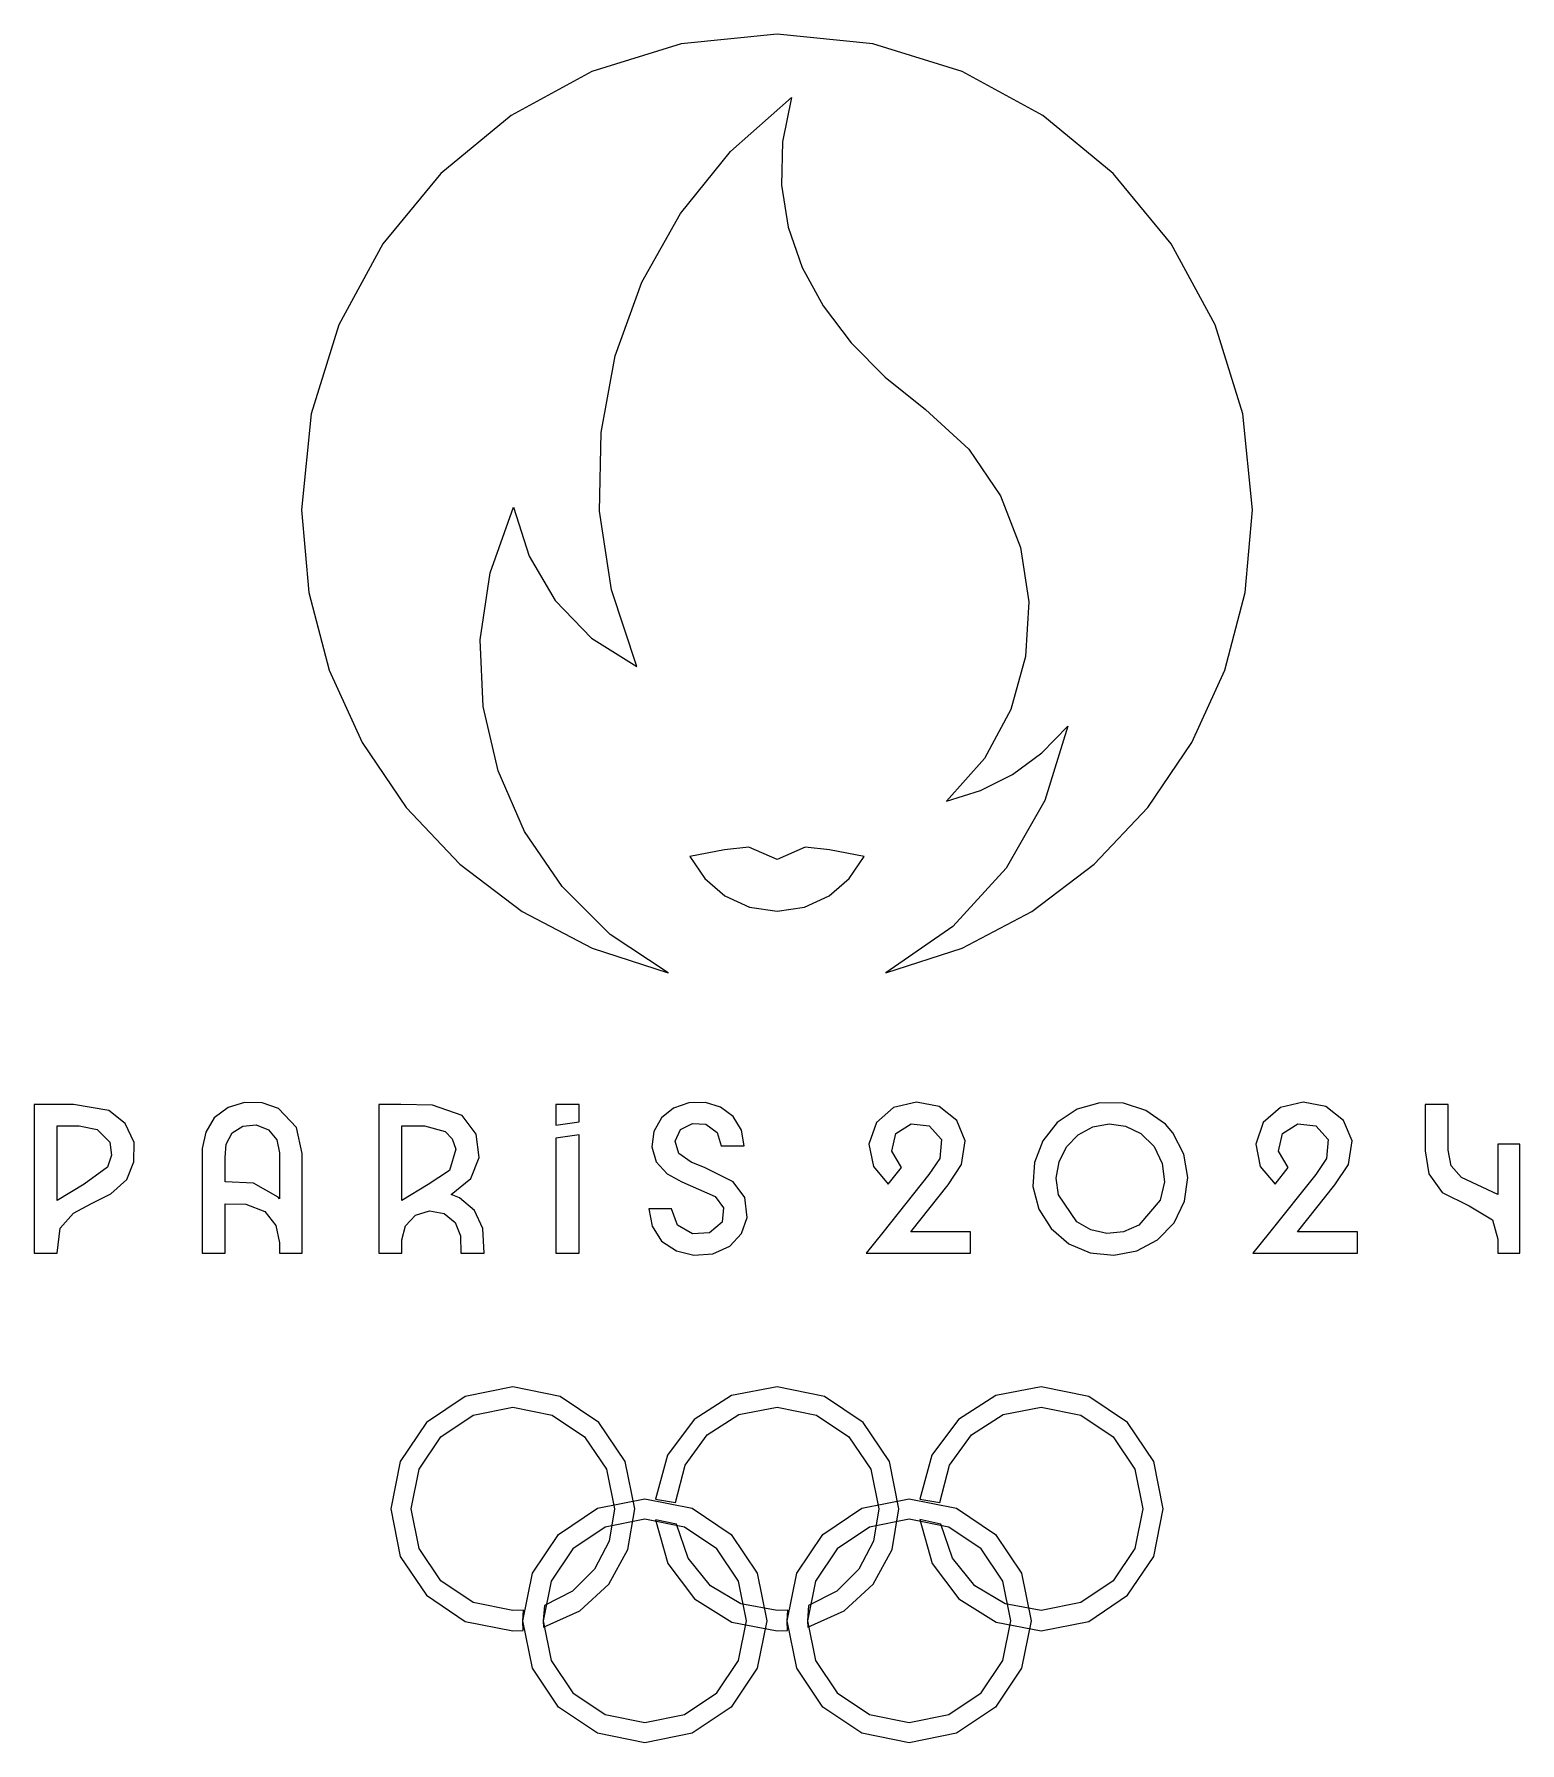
# Model space of a CAD drawing. Header units: millimetres. Extents: x 1.3 to 44.6, y 1.3 to 51.1.
import ezdxf

# ---------------------------------------------------------------- set-up
doc = ezdxf.new("R2010")
doc.units = ezdxf.units.MM
doc.layers.add('Paris2024_Nouvel_embleme_Dossier_de_presse', color=7, linetype='CONTINUOUS')

msp = doc.modelspace()

# ---------------------------------------------------------------- linework, layer by layer
at = {"layer": 'Paris2024_Nouvel_embleme_Dossier_de_presse', "color": 7}
for points in [[(22.976412, 51.102348), (20.18354, 50.820793), (17.582205, 50.013281), (15.228147, 48.73554), (13.177107, 47.043297), (11.484825, 44.992279), (10.20704, 42.638216), (9.399493, 40.036833), (9.117924, 37.24386), (9.325805, 34.83938), (9.926042, 32.569792), (10.883523, 30.470206), (12.163138, 28.575734), (13.729776, 26.921487), (15.548325, 25.542575), (17.583675, 24.474109), (19.800714, 23.751201), (18.113935, 24.876686), (16.714302, 26.26692), (15.618791, 27.871101), (14.844375, 29.638431), (14.40803, 31.518109), (14.32673, 33.459335), (14.61745, 35.411311), (15.297164, 37.323235), (15.7476, 35.892575), (16.513054, 34.601781), (17.568028, 33.510019), (18.887022, 32.676457), (18.14847, 34.91698), (17.806246, 37.205876), (17.848328, 39.494945), (18.262695, 41.735989), (19.037324, 43.880807), (20.160194, 45.8812), (21.619282, 47.688969), (23.402566, 49.255914), (23.140158, 47.963052), (23.110599, 46.703661), (23.304613, 45.483427), (23.712922, 44.308041), (24.326249, 43.18319), (25.135318, 42.114562), (26.130852, 41.107847), (27.303573, 40.168733), (28.570725, 39.011791), (29.49477, 37.649934), (30.077189, 36.147029), (30.319463, 34.566945), (30.223071, 32.973548), (29.789493, 31.430708), (29.020209, 30.002292), (27.9167, 28.752167), (28.90474, 29.06675), (29.836688, 29.538462), (30.691643, 30.164096), (31.448702, 30.940442), (30.779451, 28.778355), (29.655184, 26.804618), (28.103352, 25.101483), (26.151404, 23.751201), (28.368545, 24.474109), (30.403942, 25.542575), (32.222498, 26.921487), (33.789112, 28.575734), (35.068688, 30.470206), (36.026126, 32.569792), (36.626327, 34.83938), (36.834194, 37.24386), (36.552656, 40.036833), (35.745189, 42.638216), (34.467517, 44.992279), (32.775364, 47.043297), (30.724453, 48.73554), (28.370509, 50.013281), (25.769254, 50.820793)], [(24.502172, 27.33859), (23.797985, 27.412144), (22.976059, 27.05919), (22.154133, 27.412144), (21.449946, 27.33859), (20.437476, 27.149501), (20.868261, 26.500794), (21.457531, 25.995789), (22.171419, 25.668119), (22.976059, 25.551422), (23.780699, 25.668119), (24.494587, 25.995789), (25.083857, 26.500794), (25.514642, 27.149501)], [(3.49466, 19.748595), (2.473371, 19.921808), (1.322612, 19.921808), (1.322612, 15.591119), (1.995358, 15.591119), (2.084258, 16.319956), (2.473415, 16.751975), (2.994069, 17.032918), (3.553706, 17.320078), (4.019945, 17.73318), (4.232096, 18.251498), (4.233375, 18.814794), (3.978582, 19.370726)], [(8.44165, 19.801864), (7.96716, 19.969207), (7.457712, 19.978032), (6.973068, 19.829893), (6.572991, 19.526345), (6.323269, 19.111039), (6.223036, 18.635936), (6.219861, 15.591119), (6.885904, 15.591119), (6.885904, 17.025862), (7.489902, 17.020438), (8.04654, 16.798321), (8.369419, 16.397787), (8.471636, 15.890626), (8.471636, 15.591119), (9.138032, 15.591119), (9.138032, 18.495178), (8.968567, 19.247078)], [(13.718487, 17.200134), (13.473307, 17.302087), (14.048334, 17.760344), (14.291044, 18.378056), (14.20995, 19.056049), (13.796804, 19.595137), (12.935455, 19.903464), (12.006108, 19.921808), (11.370052, 19.921808), (11.370052, 15.591119), (12.042797, 15.591119), (12.044208, 15.977409), (12.15035, 16.384999), (12.434027, 16.692841), (12.847393, 16.817636), (13.27293, 16.742935), (13.593428, 16.478441), (13.748826, 16.091709), (13.761879, 15.591119), (14.441327, 15.591119), (14.401816, 16.304434), (14.157915, 16.826896)], [(16.533294, 19.315385), (17.20604, 19.41522), (17.20604, 19.921808), (16.533294, 19.921808)], [(21.696537, 17.66968), (20.880917, 18.072551), (20.471696, 18.235093), (20.117508, 18.489181), (20.005369, 18.847955), (20.16231, 19.192971), (20.509311, 19.369756), (20.901025, 19.345723), (21.230607, 19.105967), (21.35011, 18.715664), (22.016153, 18.715664), (21.938057, 19.175288), (21.696184, 19.572206), (21.326959, 19.842742), (20.88762, 19.973313), (20.410665, 19.969124), (19.961228, 19.813858), (19.60823, 19.527624), (19.381968, 19.134763), (19.331036, 18.684708), (19.454993, 18.249998), (19.775932, 17.896251), (20.197941, 17.663683), (21.174075, 17.23894), (21.419607, 16.910504), (21.376921, 16.4907), (21.007476, 16.180344), (20.516851, 16.147801), (20.077291, 16.401403), (19.90443, 16.876991), (19.244738, 16.876991), (19.333593, 16.371108), (19.611626, 15.941426), (20.047085, 15.652811), (20.556362, 15.530088), (21.10202, 15.568232), (21.600582, 15.788674), (21.942202, 16.156532), (22.102583, 16.631811), (22.035159, 17.205514)], [(27.966088, 17.576547), (28.358376, 18.173446), (28.464209, 18.859244), (28.216516, 19.456407), (27.705033, 19.85725), (27.037447, 19.991085), (26.376476, 19.830439), (25.873416, 19.393921), (25.656105, 18.767169), (25.790028, 18.111533), (26.220548, 17.596655), (26.600136, 18.082782), (26.32497, 18.559736), (26.436801, 19.075496), (26.885489, 19.356615), (27.413287, 19.295629), (27.767828, 18.90193), (27.723025, 18.345954), (27.405173, 17.881346), (26.056154, 16.194014), (25.574261, 15.591119), (28.619078, 15.591119), (28.619078, 16.210595), (26.87248, 16.210595)], [(34.295612, 19.342196), (33.730187, 19.742757), (33.076591, 19.955101), (32.389128, 19.970794), (31.722104, 19.781403), (31.146075, 19.394991), (30.72304, 18.861008), (30.477805, 18.225161), (30.435174, 17.533156), (30.607335, 16.873479), (30.967911, 16.303596), (31.479895, 15.863953), (32.106278, 15.594999), (32.7954, 15.526979), (33.466895, 15.659381), (34.07006, 15.979372), (34.554197, 16.474119), (34.858721, 17.103765), (34.9531, 17.790462), (34.838061, 18.473918), (34.514333, 19.093841)], [(39.239427, 17.576547), (39.631715, 18.173446), (39.737548, 18.859244), (39.489723, 19.456407), (38.978372, 19.85725), (38.310786, 19.991085), (37.649815, 19.830439), (37.146755, 19.393921), (36.929444, 18.767169), (37.063235, 18.111533), (37.493887, 17.596655), (37.873475, 18.082782), (37.598309, 18.559736), (37.710139, 19.075496), (38.158828, 19.356615), (38.686626, 19.295629), (39.041167, 18.90193), (38.996364, 18.345954), (38.678159, 17.881346), (37.329493, 16.194014), (36.8476, 15.591119), (39.892417, 15.591119), (39.892417, 16.210595), (38.145819, 16.210595)], [(43.982866, 18.762583), (43.982866, 17.294678), (42.927004, 17.793152), (42.627364, 18.136316), (42.543889, 18.590075), (42.543889, 19.921808), (41.87079, 19.921808), (41.87079, 18.569614), (41.975433, 17.90313), (42.362914, 17.359942), (43.153487, 16.966949), (43.834347, 16.562314), (43.982866, 15.997165), (43.982866, 15.591119), (44.629153, 15.591119), (44.629153, 18.762583)], [(3.461499, 18.093013), (2.780992, 17.594539), (1.995358, 17.117937), (1.995358, 19.295629), (2.633179, 19.295629), (3.159875, 19.194911), (3.524646, 18.819027), (3.575754, 18.44795)], [(8.434948, 17.216715), (7.716782, 17.627303), (6.885904, 17.671444), (6.885904, 18.379115), (6.916243, 18.766816), (7.09488, 19.091195), (7.405545, 19.292807), (7.79576, 19.327732), (8.157665, 19.180624), (8.393629, 18.88654), (8.471636, 18.515992), (8.471636, 17.906041), (8.471636, 17.174734)], [(12.70249, 19.295629), (13.299653, 19.13247), (13.509236, 18.921476), (13.610538, 18.617945), (13.433796, 17.995999), (12.803737, 17.586072), (12.042797, 17.119701), (12.042797, 19.295629)], [(16.533294, 18.935797), (16.533294, 15.591119), (17.20604, 15.591119), (17.20604, 19.035632)], [(34.145682, 17.133459), (33.521619, 16.400389), (33.080174, 16.208644), (32.590641, 16.160501), (32.122842, 16.265556), (31.714475, 16.505384), (31.185178, 17.286565), (31.117406, 17.772382), (31.196775, 18.250263), (31.411545, 18.684355), (31.749974, 19.038807), (32.182952, 19.269264), (32.658991, 19.352911), (33.138338, 19.289384), (33.581238, 19.078318), (33.969221, 18.691984), (34.203052, 18.204578), (34.267086, 17.667828)], [(15.27247, 11.692581), (13.888173, 11.413298), (12.757876, 10.651581), (11.995878, 9.521631), (11.716478, 8.137648), (11.995878, 6.753704), (12.757876, 5.623495), (13.888173, 4.861453), (15.27247, 4.58201), (15.580091, 4.596474), (15.568097, 4.878342), (15.582561, 5.19055), (15.27247, 5.17538), (14.118834, 5.408097), (13.176798, 6.042815), (12.541679, 6.984382), (12.308791, 8.137648), (12.541679, 9.291284), (13.176798, 10.233319), (14.118834, 10.868439), (15.27247, 11.101327), (16.425697, 10.868439), (17.367524, 10.233319), (18.002566, 9.291284), (18.235443, 8.137648), (18.083198, 7.197911), (17.659358, 6.382627), (17.013269, 5.740976), (16.194276, 5.322136), (16.160762, 4.878342), (16.166759, 4.695957), (17.228248, 5.168931), (18.071093, 5.945845), (18.626932, 6.958238), (18.827403, 8.137648), (18.548069, 9.521631), (17.78627, 10.651581), (16.656303, 11.413298)], [(22.976412, 11.693287), (21.654413, 11.439304), (20.557509, 10.743303), (19.784056, 9.704204), (19.432415, 8.420928), (20.019436, 8.320034), (20.299645, 9.409155), (20.942432, 10.292498), (21.862965, 10.884931), (22.976412, 11.101327), (24.129788, 10.86845), (25.071598, 10.233408), (25.706558, 9.291581), (25.939385, 8.138354), (25.787151, 7.198209), (25.363389, 6.382715), (24.717509, 5.740987), (23.898923, 5.322136), (23.86541, 4.878342), (23.871407, 4.695957), (24.932598, 5.168942), (25.775476, 5.945933), (26.33148, 6.958535), (26.53205, 8.138354), (26.252656, 9.522038), (25.490697, 10.652022), (24.360504, 11.413904)], [(30.680001, 11.693287), (29.35846, 11.439552), (28.261848, 10.743964), (27.488489, 9.704948), (27.13671, 8.420928), (27.723025, 8.320034), (28.003334, 9.409155), (28.646286, 10.292498), (29.566852, 10.884931), (30.680001, 11.101327), (31.833786, 10.86845), (32.775805, 10.233408), (33.410842, 9.291581), (33.64368, 8.138354), (33.410842, 6.98468), (32.775805, 6.042903), (31.833786, 5.408109), (30.680001, 5.17538), (29.625871, 5.368476), (28.738493, 5.900205), (28.089505, 6.699228), (27.750542, 7.694208), (27.138827, 7.824382), (27.497716, 6.551596), (28.272166, 5.52216), (29.36524, 4.833242), (30.680001, 4.58201), (32.063945, 4.861464), (33.194154, 5.623584), (33.956196, 6.754002), (34.23564, 8.138354), (33.956196, 9.522038), (33.194154, 10.652022), (32.063945, 11.413904)], [(22.679726, 4.878695), (22.400173, 3.494696), (21.637888, 2.364366), (20.507436, 1.602202), (19.123382, 1.322704), (17.739345, 1.602202), (16.609274, 2.364366), (15.847435, 3.494696), (15.568097, 4.878695), (15.847435, 6.262788), (16.609274, 7.39298), (17.739345, 8.15494), (19.123382, 8.434334), (20.507436, 8.15494), (21.637888, 7.39298), (22.400173, 6.262788)], [(30.384374, 4.878695), (30.104876, 3.494696), (29.342712, 2.364366), (28.212382, 1.602202), (26.828383, 1.322704), (25.444235, 1.602202), (24.313921, 2.364366), (23.551841, 3.494696), (23.272392, 4.878695), (23.551841, 6.262788), (24.313921, 7.39298), (25.444235, 8.15494), (26.828383, 8.434334), (28.212382, 8.15494), (29.342712, 7.39298), (30.104876, 6.262788)], [(19.123382, 7.841668), (17.97021, 7.608792), (17.028505, 6.973749), (16.393584, 6.031923), (16.160762, 4.878695), (16.393584, 3.725467), (17.028505, 2.783641), (17.97021, 2.148599), (19.123382, 1.915722), (20.277018, 2.148599), (21.219054, 2.783641), (21.854173, 3.725467), (22.087061, 4.878695), (21.854173, 6.031923), (21.219054, 6.973749), (20.277018, 7.608792)], [(23.272392, 4.878695), (23.286855, 5.190903), (22.976059, 5.175733), (21.92146, 5.368824), (21.033978, 5.900513), (20.384819, 6.699432), (20.045188, 7.694208), (19.434884, 7.82403), (19.793725, 6.551651), (20.568092, 5.522425), (21.661149, 4.833584), (22.976059, 4.582363), (23.283681, 4.596826)], [(26.828383, 7.841668), (25.674858, 7.608792), (24.733064, 6.973749), (24.098187, 6.031923), (23.86541, 4.878695), (24.098187, 3.725467), (24.733064, 2.783641), (25.674858, 2.148599), (26.828383, 1.915722), (27.981815, 2.148599), (28.923745, 2.783641), (29.558827, 3.725467), (29.791709, 4.878695), (29.558827, 6.031923), (28.923745, 6.973749), (27.981815, 7.608792)]]:
    msp.add_lwpolyline(points, close=True, dxfattribs=at)

doc.saveas('drawing.dxf')
